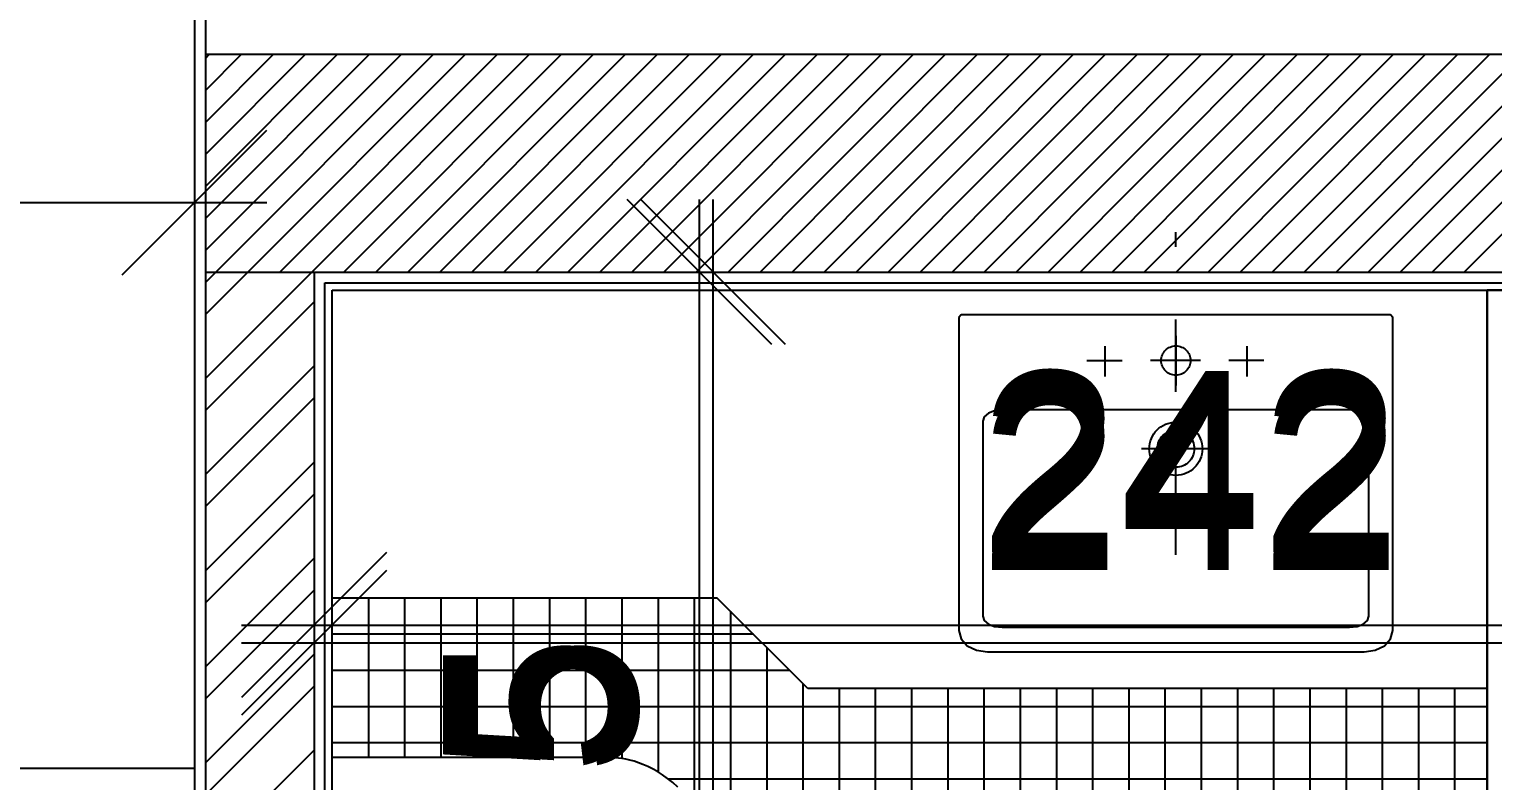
# Model space of a CAD drawing. Extents: x -1.8 to 45.6, y -22.6 to 61.5.
# Drawn here: x 38.725 to 40.746, y 17.598 to 18.635 of the extents above; entities that cross this region are included whole.
import ezdxf

# ---------------------------------------------------------------- set-up
doc = ezdxf.new("R2010")
doc.units = 0
doc.header["$MEASUREMENT"] = 0
doc.linetypes.add('CENTER', pattern=[2, 1.25, -0.25, 0.25, -0.25])
doc.linetypes.add('DASHDOTX2', pattern=[50.8, 25.4, -12.7, 0, -12.7])
doc.layers.get('0').update_dxf_attribs({"linetype": 'CONTINUOUS'})
for name, color, linetype in [('A-AXIS-SANITARY', 10, 'DASHDOTX2'), ('A-closet', 252, 'CONTINUOUS'), ('a-dim', 3, 'CONTINUOUS'), ('A-FLOR-PFIX', 61, 'CONTINUOUS'), ('A-HATCH-CONC', 8, 'CONTINUOUS'), ('A-HATCH-WALL', 8, 'CONTINUOUS'), ('A-PLASTER', 8, 'CONTINUOUS'), ('A-PROJ-TIL-BATH', 8, 'CONTINUOUS'), ('a-revetement', 1, 'CONTINUOUS'), ('A-SANIT', 95, 'CONTINUOUS'), ('A-SECT-TILE', 12, 'CONTINUOUS'), ('A-WALL', 4, 'CONTINUOUS'), ('S-2ND-3RD-4-5-6TH$0$A-STR 2-3-4-5-6', 2, 'CONTINUOUS')]:
    doc.layers.add(name, color=color, linetype=linetype)
doc.styles.add('A100-STEXT', font='arial.ttf', dxfattribs={"height": 0.25})

# ---------------------------------------------------------------- blocks, each defined once
blk = doc.blocks.new('_OBLIQUE')
at = {"color": 0, "linetype": 'ByBlock'}
blk.add_line((-0.5, -0.5), (0.5, 0.5), dxfattribs=at)

msp = doc.modelspace()

# ---------------------------------------------------------------- linework, layer by layer
for p in [(39.5177, 17.63), (39.14337, 17.27), (39.5177, 17.63), (39.14337, 17.27)]:
    msp.add_line(p, (39.14337, 17.63))
msp.add_lwpolyline([(39.62089, 17.58892), (39.61375, 17.59531), (39.60664, 17.601), (39.59959, 17.60604), (39.59263, 17.61047), (39.58579, 17.61432), (39.5791, 17.61763), (39.57258, 17.62045), (39.56628, 17.62281), (39.56021, 17.62476), (39.55441, 17.62633), (39.54891, 17.62756), (39.54374, 17.62849), (39.53892, 17.62917), (39.53449, 17.62963), (39.53048, 17.62991), (39.52691, 17.63005), (39.52382, 17.63009), (39.52124, 17.63006), (39.51919, 17.63002), (39.5177, 17.63)])
msp.add_lwpolyline([(39.62089, 17.58892), (39.61375, 17.59531), (39.60664, 17.601), (39.59959, 17.60604), (39.59263, 17.61047), (39.58579, 17.61432), (39.5791, 17.61763), (39.57258, 17.62045), (39.56628, 17.62281), (39.56021, 17.62476), (39.55441, 17.62633), (39.54891, 17.62756), (39.54374, 17.62849), (39.53892, 17.62917), (39.53449, 17.62963), (39.53048, 17.62991), (39.52691, 17.63005), (39.52382, 17.63009), (39.52124, 17.63006), (39.51919, 17.63002), (39.5177, 17.63)])
at = {"layer": 'A-AXIS-SANITARY', "linetype": 'CENTER', "ltscale": 0.1}
msp.add_line((40.30837, 17.90962), (40.30837, 18.35493), dxfattribs=at)
msp.add_line((40.30837, 17.90962), (40.30837, 18.35493), dxfattribs=at)
msp.add_lwpolyline([(40.35817, 18.05605), (40.2608, 18.05605)], dxfattribs=at)
msp.add_lwpolyline([(40.35817, 18.05605), (40.2608, 18.05605)], dxfattribs=at)
at = {"layer": 'A-closet'}
msp.add_line((37.57337, 17.615), (38.95337, 17.615), dxfattribs=at)
msp.add_line((37.57337, 17.615), (38.95337, 17.615), dxfattribs=at)
at = {"layer": 'a-dim', "color": 15}
for p, q in [((33.85837, 18.39589), (39.05337, 18.39589)), ((39.65066, 16.325), (39.65066, 18.4)), ((39.66951, 16.325), (39.66951, 18.4)), ((38.95337, 18.315), (38.95337, 18.29589)), ((39.41837, 18.3), (39.76951, 18.3)), ((39.41837, 18.3), (39.75066, 18.3)), ((39.11837, 18), (39.11837, 17.71267)), ((39.11837, 18), (39.11837, 17.68818)), ((39.01837, 17.81267), (41.63837, 17.81267)), ((39.01837, 17.78818), (41.63837, 17.78818))]:
    msp.add_line(p, q, dxfattribs=at)
at = {"layer": 'A-FLOR-PFIX'}
for p, q in [((39.14337, 17.85), (39.14337, 18.275)), ((39.14337, 18.275), (40.73837, 18.275)), ((39.14337, 17.85), (39.14337, 18.275)), ((39.14337, 18.275), (40.73837, 18.275)), ((40.73837, 18.275), (40.73837, 17.725)), ((40.73837, 18.275), (40.73837, 17.725)), ((39.67519, 17.85), (39.14337, 17.85)), ((39.67519, 17.85), (39.14337, 17.85)), ((39.80019, 17.725), (39.67519, 17.85)), ((39.80019, 17.725), (39.67519, 17.85)), ((40.73837, 17.725), (39.80019, 17.725)), ((40.73837, 17.725), (39.80019, 17.725))]:
    msp.add_line(p, q, dxfattribs=at)
for points in [[(40.00863, 18.23732), (40.00863, 18.23608), (40.00863, 18.23247), (40.00863, 18.21875), (40.00863, 18.19743), (40.00863, 18.16977), (40.00863, 18.13706), (40.00863, 18.10054), (40.00863, 18.02117), (40.00863, 17.9418), (40.00863, 17.90528), (40.00863, 17.87257), (40.00863, 17.84491), (40.00863, 17.82359), (40.00863, 17.80987), (40.00863, 17.80626), (40.00863, 17.80502), (40.01175, 17.79359), (40.02027, 17.78426), (40.03291, 17.77796), (40.04839, 17.77565), (40.04988, 17.77565), (40.05423, 17.77565), (40.06124, 17.77565), (40.07073, 17.77565), (40.09637, 17.77565), (40.12963, 17.77565), (40.16898, 17.77565), (40.2129, 17.77565), (40.30836, 17.77565), (40.40382, 17.77565), (40.44775, 17.77565), (40.4871, 17.77565), (40.52036, 17.77565), (40.546, 17.77565), (40.55549, 17.77565), (40.5625, 17.77565), (40.56685, 17.77565), (40.56834, 17.77565), (40.58382, 17.77796), (40.59646, 17.78426), (40.60498, 17.79359), (40.6081, 17.80502), (40.6081, 17.80626), (40.6081, 17.80987), (40.6081, 17.82359), (40.6081, 17.84491), (40.6081, 17.87257), (40.6081, 17.90528), (40.6081, 17.9418), (40.6081, 18.02117), (40.6081, 18.10054), (40.6081, 18.13706), (40.6081, 18.16977), (40.6081, 18.19743), (40.6081, 18.21875), (40.6081, 18.23247), (40.6081, 18.23608), (40.6081, 18.23732), (40.60457, 18.24085), (40.60287, 18.24085), (40.59792, 18.24085), (40.58993, 18.24085), (40.57912, 18.24085), (40.5657, 18.24085), (40.5499, 18.24085), (40.51201, 18.24085), (40.46717, 18.24085), (40.41713, 18.24085), (40.30836, 18.24085), (40.1996, 18.24085), (40.14956, 18.24085), (40.10472, 18.24085), (40.06683, 18.24085), (40.05102, 18.24085), (40.03761, 18.24085), (40.0268, 18.24085), (40.01881, 18.24085), (40.01385, 18.24085), (40.01215, 18.24085), (40.00863, 18.23732)], [(40.00863, 18.23732), (40.00863, 18.23608), (40.00863, 18.23247), (40.00863, 18.21875), (40.00863, 18.19743), (40.00863, 18.16977), (40.00863, 18.13706), (40.00863, 18.10054), (40.00863, 18.02117), (40.00863, 17.9418), (40.00863, 17.90528), (40.00863, 17.87257), (40.00863, 17.84491), (40.00863, 17.82359), (40.00863, 17.80987), (40.00863, 17.80626), (40.00863, 17.80502), (40.01175, 17.79359), (40.02027, 17.78426), (40.03291, 17.77796), (40.04839, 17.77565), (40.04988, 17.77565), (40.05423, 17.77565), (40.06124, 17.77565), (40.07073, 17.77565), (40.09637, 17.77565), (40.12963, 17.77565), (40.16898, 17.77565), (40.2129, 17.77565), (40.30836, 17.77565), (40.40382, 17.77565), (40.44775, 17.77565), (40.4871, 17.77565), (40.52036, 17.77565), (40.546, 17.77565), (40.55549, 17.77565), (40.5625, 17.77565), (40.56685, 17.77565), (40.56834, 17.77565), (40.58382, 17.77796), (40.59646, 17.78426), (40.60498, 17.79359), (40.6081, 17.80502), (40.6081, 17.80626), (40.6081, 17.80987), (40.6081, 17.82359), (40.6081, 17.84491), (40.6081, 17.87257), (40.6081, 17.90528), (40.6081, 17.9418), (40.6081, 18.02117), (40.6081, 18.10054), (40.6081, 18.13706), (40.6081, 18.16977), (40.6081, 18.19743), (40.6081, 18.21875), (40.6081, 18.23247), (40.6081, 18.23608), (40.6081, 18.23732), (40.60457, 18.24085), (40.60287, 18.24085), (40.59792, 18.24085), (40.58993, 18.24085), (40.57912, 18.24085), (40.5657, 18.24085), (40.5499, 18.24085), (40.51201, 18.24085), (40.46717, 18.24085), (40.41713, 18.24085), (40.30836, 18.24085), (40.1996, 18.24085), (40.14956, 18.24085), (40.10472, 18.24085), (40.06683, 18.24085), (40.05102, 18.24085), (40.03761, 18.24085), (40.0268, 18.24085), (40.01881, 18.24085), (40.01385, 18.24085), (40.01215, 18.24085), (40.00863, 18.23732)], [(40.30837, 18.21195), (40.30837, 18.14316)], [(40.30837, 18.21195), (40.30837, 18.14316)], [(40.21041, 18.19765), (40.21041, 18.15587)], [(40.21041, 18.19765), (40.21041, 18.15587)], [(40.28814, 18.17782), (40.28825, 18.17989), (40.28855, 18.1819), (40.28905, 18.18384), (40.28973, 18.18569), (40.29058, 18.18746), (40.2916, 18.18913), (40.29276, 18.19069), (40.29407, 18.19212), (40.2955, 18.19343), (40.29706, 18.19459), (40.29873, 18.1956), (40.3005, 18.19645), (40.30235, 18.19713), (40.30429, 18.19763), (40.3063, 18.19794), (40.30837, 18.19804), (40.31044, 18.19794), (40.31244, 18.19763), (40.31438, 18.19713), (40.31624, 18.19645), (40.31801, 18.1956), (40.31968, 18.19459), (40.32124, 18.19343), (40.32268, 18.19212), (40.32398, 18.19069), (40.32515, 18.18913), (40.32616, 18.18746), (40.32702, 18.18569), (40.3277, 18.18384), (40.3282, 18.1819), (40.3285, 18.17989), (40.32861, 18.17782), (40.3285, 18.17575), (40.3282, 18.17374), (40.3277, 18.1718), (40.32702, 18.16994), (40.32616, 18.16817), (40.32515, 18.1665), (40.32398, 18.16495), (40.32268, 18.16351), (40.32124, 18.1622), (40.31968, 18.16104), (40.31801, 18.16003), (40.31624, 18.15918), (40.31438, 18.15849), (40.31244, 18.158), (40.31044, 18.15769), (40.30837, 18.15759), (40.3063, 18.15769), (40.30429, 18.158), (40.30235, 18.15849), (40.3005, 18.15918), (40.29873, 18.16003), (40.29706, 18.16104), (40.2955, 18.1622), (40.29407, 18.16351), (40.29276, 18.16495), (40.2916, 18.1665), (40.29058, 18.16817), (40.28973, 18.16994), (40.28905, 18.1718), (40.28855, 18.17374), (40.28825, 18.17575), (40.28814, 18.17782), (40.28814, 18.17782)], [(40.28814, 18.17782), (40.28825, 18.17989), (40.28855, 18.1819), (40.28905, 18.18384), (40.28973, 18.18569), (40.29058, 18.18746), (40.2916, 18.18913), (40.29276, 18.19069), (40.29407, 18.19212), (40.2955, 18.19343), (40.29706, 18.19459), (40.29873, 18.1956), (40.3005, 18.19645), (40.30235, 18.19713), (40.30429, 18.19763), (40.3063, 18.19794), (40.30837, 18.19804), (40.31044, 18.19794), (40.31244, 18.19763), (40.31438, 18.19713), (40.31624, 18.19645), (40.31801, 18.1956), (40.31968, 18.19459), (40.32124, 18.19343), (40.32268, 18.19212), (40.32398, 18.19069), (40.32515, 18.18913), (40.32616, 18.18746), (40.32702, 18.18569), (40.3277, 18.18384), (40.3282, 18.1819), (40.3285, 18.17989), (40.32861, 18.17782), (40.3285, 18.17575), (40.3282, 18.17374), (40.3277, 18.1718), (40.32702, 18.16994), (40.32616, 18.16817), (40.32515, 18.1665), (40.32398, 18.16495), (40.32268, 18.16351), (40.32124, 18.1622), (40.31968, 18.16104), (40.31801, 18.16003), (40.31624, 18.15918), (40.31438, 18.15849), (40.31244, 18.158), (40.31044, 18.15769), (40.30837, 18.15759), (40.3063, 18.15769), (40.30429, 18.158), (40.30235, 18.15849), (40.3005, 18.15918), (40.29873, 18.16003), (40.29706, 18.16104), (40.2955, 18.1622), (40.29407, 18.16351), (40.29276, 18.16495), (40.2916, 18.1665), (40.29058, 18.16817), (40.28973, 18.16994), (40.28905, 18.1718), (40.28855, 18.17374), (40.28825, 18.17575), (40.28814, 18.17782), (40.28814, 18.17782)], [(40.40632, 18.19765), (40.40632, 18.15587)], [(40.40632, 18.19765), (40.40632, 18.15587)], [(40.18566, 18.17782), (40.2341, 18.17782)], [(40.18566, 18.17782), (40.2341, 18.17782)], [(40.34229, 18.17782), (40.2735, 18.17782)], [(40.34229, 18.17782), (40.2735, 18.17782)], [(40.43001, 18.17782), (40.38157, 18.17782)], [(40.43001, 18.17782), (40.38157, 18.17782)], [(40.04173, 17.82506), (40.04382, 17.81908), (40.04954, 17.81419), (40.05802, 17.81089), (40.06839, 17.80969), (40.06977, 17.80969), (40.07378, 17.80969), (40.08026, 17.80969), (40.08902, 17.80969), (40.09988, 17.80969), (40.11269, 17.80969), (40.14338, 17.80969), (40.17971, 17.80969), (40.22025, 17.80969), (40.30836, 17.80969), (40.39647, 17.80969), (40.43701, 17.80969), (40.47334, 17.80969), (40.50403, 17.80969), (40.51684, 17.80969), (40.5277, 17.80969), (40.53646, 17.80969), (40.54294, 17.80969), (40.54695, 17.80969), (40.54833, 17.80969), (40.55871, 17.81089), (40.56719, 17.81419), (40.5729, 17.81908), (40.575, 17.82506), (40.575, 17.82809), (40.575, 17.83663), (40.575, 17.84991), (40.575, 17.86714), (40.575, 17.88752), (40.575, 17.91027), (40.575, 17.95971), (40.575, 18.00915), (40.575, 18.0319), (40.575, 18.05228), (40.575, 18.0695), (40.575, 18.08278), (40.575, 18.09133), (40.575, 18.09435), (40.5729, 18.10034), (40.56719, 18.10523), (40.55871, 18.10852), (40.54833, 18.10973), (40.54695, 18.10973), (40.54294, 18.10973), (40.53646, 18.10973), (40.5277, 18.10973), (40.51684, 18.10973), (40.50403, 18.10973), (40.47334, 18.10973), (40.43701, 18.10973), (40.39647, 18.10973), (40.30836, 18.10973), (40.22025, 18.10973), (40.17971, 18.10973), (40.14338, 18.10973), (40.11269, 18.10973), (40.09988, 18.10973), (40.08902, 18.10973), (40.08026, 18.10973), (40.07378, 18.10973), (40.06977, 18.10973), (40.06839, 18.10973), (40.05802, 18.10852), (40.04954, 18.10523), (40.04382, 18.10034), (40.04173, 18.09435), (40.04173, 18.09133), (40.04173, 18.08278), (40.04173, 18.0695), (40.04173, 18.05228), (40.04173, 18.0319), (40.04173, 18.00915), (40.04173, 17.95971), (40.04173, 17.91027), (40.04173, 17.88752), (40.04173, 17.86714), (40.04173, 17.84991), (40.04173, 17.83663), (40.04173, 17.82809), (40.04173, 17.82506), (40.04173, 17.82506)], [(40.04173, 17.82506), (40.04382, 17.81908), (40.04954, 17.81419), (40.05802, 17.81089), (40.06839, 17.80969), (40.06977, 17.80969), (40.07378, 17.80969), (40.08026, 17.80969), (40.08902, 17.80969), (40.09988, 17.80969), (40.11269, 17.80969), (40.14338, 17.80969), (40.17971, 17.80969), (40.22025, 17.80969), (40.30836, 17.80969), (40.39647, 17.80969), (40.43701, 17.80969), (40.47334, 17.80969), (40.50403, 17.80969), (40.51684, 17.80969), (40.5277, 17.80969), (40.53646, 17.80969), (40.54294, 17.80969), (40.54695, 17.80969), (40.54833, 17.80969), (40.55871, 17.81089), (40.56719, 17.81419), (40.5729, 17.81908), (40.575, 17.82506), (40.575, 17.82809), (40.575, 17.83663), (40.575, 17.84991), (40.575, 17.86714), (40.575, 17.88752), (40.575, 17.91027), (40.575, 17.95971), (40.575, 18.00915), (40.575, 18.0319), (40.575, 18.05228), (40.575, 18.0695), (40.575, 18.08278), (40.575, 18.09133), (40.575, 18.09435), (40.5729, 18.10034), (40.56719, 18.10523), (40.55871, 18.10852), (40.54833, 18.10973), (40.54695, 18.10973), (40.54294, 18.10973), (40.53646, 18.10973), (40.5277, 18.10973), (40.51684, 18.10973), (40.50403, 18.10973), (40.47334, 18.10973), (40.43701, 18.10973), (40.39647, 18.10973), (40.30836, 18.10973), (40.22025, 18.10973), (40.17971, 18.10973), (40.14338, 18.10973), (40.11269, 18.10973), (40.09988, 18.10973), (40.08902, 18.10973), (40.08026, 18.10973), (40.07378, 18.10973), (40.06977, 18.10973), (40.06839, 18.10973), (40.05802, 18.10852), (40.04954, 18.10523), (40.04382, 18.10034), (40.04173, 18.09435), (40.04173, 18.09133), (40.04173, 18.08278), (40.04173, 18.0695), (40.04173, 18.05228), (40.04173, 18.0319), (40.04173, 18.00915), (40.04173, 17.95971), (40.04173, 17.91027), (40.04173, 17.88752), (40.04173, 17.86714), (40.04173, 17.84991), (40.04173, 17.83663), (40.04173, 17.82809), (40.04173, 17.82506), (40.04173, 17.82506)], [(40.27169, 18.05605), (40.27188, 18.0598), (40.27243, 18.06345), (40.27334, 18.06696), (40.27457, 18.07033), (40.27611, 18.07354), (40.27795, 18.07656), (40.28006, 18.07939), (40.28243, 18.08199), (40.28503, 18.08435), (40.28786, 18.08646), (40.29088, 18.0883), (40.29409, 18.08984), (40.29746, 18.09107), (40.30097, 18.09198), (40.30461, 18.09253), (40.30836, 18.09272), (40.31211, 18.09253), (40.31575, 18.09198), (40.31927, 18.09107), (40.32264, 18.08984), (40.32584, 18.0883), (40.32887, 18.08646), (40.33169, 18.08435), (40.3343, 18.08199), (40.33666, 18.07939), (40.33878, 18.07656), (40.34061, 18.07354), (40.34216, 18.07033), (40.34339, 18.06696), (40.3443, 18.06345), (40.34485, 18.0598), (40.34504, 18.05605), (40.34485, 18.0523), (40.3443, 18.04866), (40.34339, 18.04514), (40.34216, 18.04177), (40.34061, 18.03857), (40.33878, 18.03554), (40.33666, 18.03272), (40.3343, 18.03012), (40.33169, 18.02775), (40.32887, 18.02564), (40.32584, 18.0238), (40.32264, 18.02226), (40.31927, 18.02103), (40.31575, 18.02012), (40.31211, 18.01957), (40.30836, 18.01938), (40.30461, 18.01957), (40.30097, 18.02012), (40.29746, 18.02103), (40.29409, 18.02226), (40.29088, 18.0238), (40.28786, 18.02564), (40.28503, 18.02775), (40.28243, 18.03012), (40.28006, 18.03272), (40.27795, 18.03554), (40.27611, 18.03857), (40.27457, 18.04177), (40.27334, 18.04514), (40.27243, 18.04866), (40.27188, 18.0523), (40.27169, 18.05605), (40.27169, 18.05605)], [(40.27169, 18.05605), (40.27188, 18.0598), (40.27243, 18.06345), (40.27334, 18.06696), (40.27457, 18.07033), (40.27611, 18.07354), (40.27795, 18.07656), (40.28006, 18.07939), (40.28243, 18.08199), (40.28503, 18.08435), (40.28786, 18.08646), (40.29088, 18.0883), (40.29409, 18.08984), (40.29746, 18.09107), (40.30097, 18.09198), (40.30461, 18.09253), (40.30836, 18.09272), (40.31211, 18.09253), (40.31575, 18.09198), (40.31927, 18.09107), (40.32264, 18.08984), (40.32584, 18.0883), (40.32887, 18.08646), (40.33169, 18.08435), (40.3343, 18.08199), (40.33666, 18.07939), (40.33878, 18.07656), (40.34061, 18.07354), (40.34216, 18.07033), (40.34339, 18.06696), (40.3443, 18.06345), (40.34485, 18.0598), (40.34504, 18.05605), (40.34485, 18.0523), (40.3443, 18.04866), (40.34339, 18.04514), (40.34216, 18.04177), (40.34061, 18.03857), (40.33878, 18.03554), (40.33666, 18.03272), (40.3343, 18.03012), (40.33169, 18.02775), (40.32887, 18.02564), (40.32584, 18.0238), (40.32264, 18.02226), (40.31927, 18.02103), (40.31575, 18.02012), (40.31211, 18.01957), (40.30836, 18.01938), (40.30461, 18.01957), (40.30097, 18.02012), (40.29746, 18.02103), (40.29409, 18.02226), (40.29088, 18.0238), (40.28786, 18.02564), (40.28503, 18.02775), (40.28243, 18.03012), (40.28006, 18.03272), (40.27795, 18.03554), (40.27611, 18.03857), (40.27457, 18.04177), (40.27334, 18.04514), (40.27243, 18.04866), (40.27188, 18.0523), (40.27169, 18.05605), (40.27169, 18.05605)], [(40.28278, 18.05605), (40.28291, 18.05867), (40.2833, 18.06121), (40.28393, 18.06366), (40.28479, 18.06601), (40.28587, 18.06825), (40.28715, 18.07036), (40.28863, 18.07233), (40.29028, 18.07414), (40.2921, 18.07579), (40.29407, 18.07726), (40.29618, 18.07854), (40.29841, 18.07962), (40.30076, 18.08048), (40.30321, 18.08111), (40.30575, 18.0815), (40.30837, 18.08163), (40.31098, 18.0815), (40.31352, 18.08111), (40.31597, 18.08048), (40.31832, 18.07962), (40.32056, 18.07854), (40.32267, 18.07726), (40.32464, 18.07579), (40.32646, 18.07414), (40.32811, 18.07233), (40.32958, 18.07036), (40.33087, 18.06825), (40.33195, 18.06601), (40.33281, 18.06366), (40.33344, 18.06121), (40.33383, 18.05867), (40.33396, 18.05605), (40.33383, 18.05344), (40.33344, 18.05089), (40.33281, 18.04844), (40.33195, 18.04609), (40.33087, 18.04385), (40.32958, 18.04174), (40.32811, 18.03978), (40.32646, 18.03796), (40.32464, 18.03631), (40.32267, 18.03484), (40.32056, 18.03355), (40.31832, 18.03248), (40.31597, 18.03162), (40.31352, 18.03099), (40.31098, 18.0306), (40.30837, 18.03047), (40.30575, 18.0306), (40.30321, 18.03099), (40.30076, 18.03162), (40.29841, 18.03248), (40.29618, 18.03355), (40.29407, 18.03484), (40.2921, 18.03631), (40.29028, 18.03796), (40.28863, 18.03978), (40.28715, 18.04174), (40.28587, 18.04385), (40.28479, 18.04609), (40.28393, 18.04844), (40.2833, 18.05089), (40.28291, 18.05344), (40.28278, 18.05605), (40.28278, 18.05605)], [(40.28278, 18.05605), (40.28291, 18.05867), (40.2833, 18.06121), (40.28393, 18.06366), (40.28479, 18.06601), (40.28587, 18.06825), (40.28715, 18.07036), (40.28863, 18.07233), (40.29028, 18.07414), (40.2921, 18.07579), (40.29407, 18.07726), (40.29618, 18.07854), (40.29841, 18.07962), (40.30076, 18.08048), (40.30321, 18.08111), (40.30575, 18.0815), (40.30837, 18.08163), (40.31098, 18.0815), (40.31352, 18.08111), (40.31597, 18.08048), (40.31832, 18.07962), (40.32056, 18.07854), (40.32267, 18.07726), (40.32464, 18.07579), (40.32646, 18.07414), (40.32811, 18.07233), (40.32958, 18.07036), (40.33087, 18.06825), (40.33195, 18.06601), (40.33281, 18.06366), (40.33344, 18.06121), (40.33383, 18.05867), (40.33396, 18.05605), (40.33383, 18.05344), (40.33344, 18.05089), (40.33281, 18.04844), (40.33195, 18.04609), (40.33087, 18.04385), (40.32958, 18.04174), (40.32811, 18.03978), (40.32646, 18.03796), (40.32464, 18.03631), (40.32267, 18.03484), (40.32056, 18.03355), (40.31832, 18.03248), (40.31597, 18.03162), (40.31352, 18.03099), (40.31098, 18.0306), (40.30837, 18.03047), (40.30575, 18.0306), (40.30321, 18.03099), (40.30076, 18.03162), (40.29841, 18.03248), (40.29618, 18.03355), (40.29407, 18.03484), (40.2921, 18.03631), (40.29028, 18.03796), (40.28863, 18.03978), (40.28715, 18.04174), (40.28587, 18.04385), (40.28479, 18.04609), (40.28393, 18.04844), (40.2833, 18.05089), (40.28291, 18.05344), (40.28278, 18.05605), (40.28278, 18.05605)]]:
    msp.add_lwpolyline(points, dxfattribs=at)
at = {"layer": 'A-HATCH-CONC'}
for p, q in [((38.96837, 18.59485), (38.97351, 18.6)), ((38.96837, 18.55066), (39.01771, 18.6)), ((38.96837, 18.50647), (39.0619, 18.6)), ((38.96837, 18.46227), (39.1061, 18.6)), ((38.96837, 18.41808), (39.15029, 18.6)), ((38.96837, 18.37388), (39.19449, 18.6)), ((38.96837, 18.32969), (39.23868, 18.6)), ((38.96837, 18.59485), (38.97351, 18.6)), ((38.96837, 18.55066), (39.01771, 18.6)), ((38.96837, 18.50647), (39.0619, 18.6)), ((38.96837, 18.46227), (39.1061, 18.6)), ((38.96837, 18.41808), (39.15029, 18.6)), ((38.96837, 18.37388), (39.19449, 18.6)), ((38.96837, 18.32969), (39.23868, 18.6)), ((38.98287, 18.3), (39.28287, 18.6)), ((38.98287, 18.3), (39.28287, 18.6)), ((39.02707, 18.3), (39.32707, 18.6)), ((39.02707, 18.3), (39.32707, 18.6)), ((39.07126, 18.3), (39.37126, 18.6)), ((39.07126, 18.3), (39.37126, 18.6)), ((39.11546, 18.3), (39.41546, 18.6)), ((39.11546, 18.3), (39.41546, 18.6)), ((39.15965, 18.3), (39.45965, 18.6)), ((39.15965, 18.3), (39.45965, 18.6)), ((39.20384, 18.3), (39.50384, 18.6)), ((39.20384, 18.3), (39.50384, 18.6)), ((39.24804, 18.3), (39.54804, 18.6)), ((39.24804, 18.3), (39.54804, 18.6)), ((39.29223, 18.3), (39.59223, 18.6)), ((39.29223, 18.3), (39.59223, 18.6)), ((39.33643, 18.3), (39.63643, 18.6)), ((39.33643, 18.3), (39.63643, 18.6)), ((39.38062, 18.3), (39.68062, 18.6)), ((39.38062, 18.3), (39.68062, 18.6)), ((39.42482, 18.3), (39.72482, 18.6)), ((39.42482, 18.3), (39.72482, 18.6)), ((39.46901, 18.3), (39.76901, 18.6)), ((39.46901, 18.3), (39.76901, 18.6)), ((39.5132, 18.3), (39.8132, 18.6)), ((39.5132, 18.3), (39.8132, 18.6)), ((39.5574, 18.3), (39.8574, 18.6)), ((39.5574, 18.3), (39.8574, 18.6)), ((39.60159, 18.3), (39.90159, 18.6)), ((39.60159, 18.3), (39.90159, 18.6)), ((39.64579, 18.3), (39.94579, 18.6)), ((39.64579, 18.3), (39.94579, 18.6)), ((39.68998, 18.3), (39.98998, 18.6)), ((39.68998, 18.3), (39.98998, 18.6)), ((39.73417, 18.3), (40.03417, 18.6)), ((39.73417, 18.3), (40.03417, 18.6)), ((39.77837, 18.3), (40.07837, 18.6)), ((39.77837, 18.3), (40.07837, 18.6)), ((39.82256, 18.3), (40.12256, 18.6)), ((39.82256, 18.3), (40.12256, 18.6)), ((39.86676, 18.3), (40.16676, 18.6)), ((39.86676, 18.3), (40.16676, 18.6)), ((39.91095, 18.3), (40.21095, 18.6)), ((39.91095, 18.3), (40.21095, 18.6)), ((39.95515, 18.3), (40.25515, 18.6)), ((39.95515, 18.3), (40.25515, 18.6)), ((39.99934, 18.3), (40.29934, 18.6)), ((39.99934, 18.3), (40.29934, 18.6)), ((40.04353, 18.3), (40.34353, 18.6)), ((40.04353, 18.3), (40.34353, 18.6)), ((40.08773, 18.3), (40.38773, 18.6)), ((40.08773, 18.3), (40.38773, 18.6)), ((40.13192, 18.3), (40.43192, 18.6)), ((40.13192, 18.3), (40.43192, 18.6)), ((40.17612, 18.3), (40.47612, 18.6)), ((40.17612, 18.3), (40.47612, 18.6)), ((40.22031, 18.3), (40.52031, 18.6)), ((40.22031, 18.3), (40.52031, 18.6)), ((40.2645, 18.3), (40.5645, 18.6)), ((40.2645, 18.3), (40.5645, 18.6)), ((40.3087, 18.3), (40.6087, 18.6)), ((40.3087, 18.3), (40.6087, 18.6)), ((40.35289, 18.3), (40.65289, 18.6)), ((40.35289, 18.3), (40.65289, 18.6)), ((40.39709, 18.3), (40.69709, 18.6)), ((40.39709, 18.3), (40.69709, 18.6)), ((40.44128, 18.3), (40.74128, 18.6)), ((40.44128, 18.3), (40.74128, 18.6)), ((40.48548, 18.3), (40.78548, 18.6)), ((40.48548, 18.3), (40.78548, 18.6)), ((40.52967, 18.3), (40.82967, 18.6)), ((40.52967, 18.3), (40.82967, 18.6)), ((40.57386, 18.3), (40.87386, 18.6)), ((40.57386, 18.3), (40.87386, 18.6)), ((40.61806, 18.3), (40.91806, 18.6)), ((40.61806, 18.3), (40.91806, 18.6)), ((40.66225, 18.3), (40.96225, 18.6)), ((40.66225, 18.3), (40.96225, 18.6)), ((40.70645, 18.3), (41.00645, 18.6)), ((40.70645, 18.3), (41.00645, 18.6))]:
    msp.add_line(p, q, dxfattribs=at)
at = {"layer": 'A-HATCH-WALL'}
for p, q in [((38.96837, 18.2855), (38.98287, 18.3)), ((38.96837, 18.15291), (39.11546, 18.3)), ((38.96837, 18.2413), (39.02707, 18.3)), ((38.96837, 18.2855), (38.98287, 18.3)), ((38.96837, 18.15291), (39.11546, 18.3)), ((38.96837, 18.2413), (39.02707, 18.3)), ((38.96837, 18.10872), (39.11837, 18.25872)), ((38.96837, 18.10872), (39.11837, 18.25872)), ((38.96837, 18.02033), (39.11837, 18.17033)), ((38.96837, 18.02033), (39.11837, 18.17033)), ((38.96837, 17.97614), (39.11837, 18.12614)), ((38.96837, 17.97614), (39.11837, 18.12614)), ((38.96837, 17.88775), (39.11837, 18.03775)), ((38.96837, 17.88775), (39.11837, 18.03775)), ((38.96837, 17.84355), (39.11837, 17.99355)), ((38.96837, 17.84355), (39.11837, 17.99355)), ((38.96837, 17.75516), (39.11837, 17.90516)), ((38.96837, 17.75516), (39.11837, 17.90516)), ((38.96837, 17.71097), (39.11837, 17.86097)), ((38.96837, 17.71097), (39.11837, 17.86097)), ((38.96837, 17.62258), (39.11837, 17.77258)), ((38.96837, 17.62258), (39.11837, 17.77258)), ((38.96837, 17.57839), (39.11837, 17.72839)), ((38.96837, 17.57839), (39.11837, 17.72839)), ((38.96837, 17.49), (39.11837, 17.64)), ((38.96837, 17.49), (39.11837, 17.64))]:
    msp.add_line(p, q, dxfattribs=at)
at = {"layer": 'A-PLASTER'}
msp.add_line((38.95337, 18.67), (38.95337, 17.065), dxfattribs=at)
at = {"layer": 'A-PROJ-TIL-BATH'}
for p, q in [((39.67519, 17.85), (39.14337, 17.85)), ((39.67519, 17.85), (39.14337, 17.85)), ((39.19337, 17.85), (39.19337, 17.63)), ((39.19337, 17.85), (39.19337, 17.63)), ((39.24337, 17.85), (39.24337, 17.63)), ((39.24337, 17.85), (39.24337, 17.63)), ((39.29337, 17.85), (39.29337, 17.63)), ((39.29337, 17.85), (39.29337, 17.63)), ((39.34337, 17.85), (39.34337, 17.63)), ((39.34337, 17.85), (39.34337, 17.63)), ((39.39337, 17.85), (39.39337, 17.63)), ((39.39337, 17.85), (39.39337, 17.63)), ((39.44337, 17.85), (39.44337, 17.63)), ((39.44337, 17.85), (39.44337, 17.63)), ((39.49337, 17.85), (39.49337, 17.63)), ((39.49337, 17.85), (39.49337, 17.63)), ((39.54337, 17.85), (39.54337, 17.62855)), ((39.54337, 17.85), (39.54337, 17.62855)), ((39.59337, 17.85), (39.59337, 17.61)), ((39.59337, 17.85), (39.59337, 17.61)), ((39.64337, 17.85), (39.64337, 17.56392)), ((39.64337, 17.85), (39.64337, 17.56392)), ((39.69337, 17.83182), (39.69337, 16.45)), ((39.69337, 17.83182), (39.69337, 16.45)), ((39.72519, 17.8), (39.14337, 17.8)), ((39.72519, 17.8), (39.14337, 17.8)), ((39.74337, 17.78182), (39.74337, 16.45)), ((39.74337, 17.78182), (39.74337, 16.45)), ((39.77519, 17.75), (39.14337, 17.75)), ((39.77519, 17.75), (39.14337, 17.75)), ((39.79337, 17.73182), (39.79337, 16.45)), ((39.79337, 17.73182), (39.79337, 16.45)), ((39.84337, 17.725), (39.84337, 16.45)), ((39.84337, 17.725), (39.84337, 16.45)), ((39.89337, 17.725), (39.89337, 16.45)), ((39.89337, 17.725), (39.89337, 16.45)), ((39.94337, 17.725), (39.94337, 16.45)), ((39.94337, 17.725), (39.94337, 16.45)), ((39.99337, 17.725), (39.99337, 16.45)), ((39.99337, 17.725), (39.99337, 16.45)), ((40.04337, 17.725), (40.04337, 16.45)), ((40.04337, 17.725), (40.04337, 16.45)), ((40.09337, 17.725), (40.09337, 16.45)), ((40.09337, 17.725), (40.09337, 16.45)), ((40.14337, 17.725), (40.14337, 16.45)), ((40.14337, 17.725), (40.14337, 16.45)), ((40.19337, 17.725), (40.19337, 16.45)), ((40.19337, 17.725), (40.19337, 16.45)), ((40.24337, 17.725), (40.24337, 16.45)), ((40.24337, 17.725), (40.24337, 16.45)), ((40.29337, 17.725), (40.29337, 16.45)), ((40.29337, 17.725), (40.29337, 16.45)), ((40.34337, 17.725), (40.34337, 16.45)), ((40.34337, 17.725), (40.34337, 16.45)), ((40.39337, 17.725), (40.39337, 16.45)), ((40.39337, 17.725), (40.39337, 16.45)), ((40.44337, 17.725), (40.44337, 16.45)), ((40.44337, 17.725), (40.44337, 16.45)), ((40.49337, 17.725), (40.49337, 16.45)), ((40.49337, 17.725), (40.49337, 16.45)), ((40.54337, 17.725), (40.54337, 16.45)), ((40.54337, 17.725), (40.54337, 16.45)), ((40.59337, 17.725), (40.59337, 16.45)), ((40.59337, 17.725), (40.59337, 16.45)), ((40.64337, 17.725), (40.64337, 16.45)), ((40.64337, 17.725), (40.64337, 16.45)), ((40.69337, 17.725), (40.69337, 16.45)), ((40.69337, 17.725), (40.69337, 16.45)), ((40.73837, 17.7), (39.14337, 17.7)), ((40.73837, 17.7), (39.14337, 17.7)), ((40.73837, 17.65), (39.14337, 17.65)), ((40.73837, 17.65), (39.14337, 17.65)), ((40.73837, 17.6), (39.60789, 17.6)), ((40.73837, 17.6), (39.60789, 17.6))]:
    msp.add_line(p, q, dxfattribs=at)
at = {"layer": 'a-revetement'}
msp.add_line((38.96837, 18.67), (38.96837, 18.6), dxfattribs=at)
msp.add_line((38.96837, 18.67), (38.96837, 18.6), dxfattribs=at)
at = {"layer": 'A-SANIT'}
msp.add_line((40.73837, 16.575), (40.73837, 18.275), dxfattribs=at)
msp.add_line((40.73837, 16.575), (40.73837, 18.275), dxfattribs=at)
msp.add_lwpolyline([(41.43837, 18.275), (40.73837, 18.275), (40.73837, 16.575), (41.43837, 16.575)], close=True, dxfattribs=at)
msp.add_lwpolyline([(41.43837, 18.275), (40.73837, 18.275), (40.73837, 16.575), (41.43837, 16.575)], close=True, dxfattribs=at)
at = {"layer": 'A-SECT-TILE'}
for p, q in [((39.13337, 16.44), (39.13337, 18.285)), ((39.13337, 18.285), (41.52337, 18.285)), ((39.13337, 16.44), (39.13337, 18.285)), ((39.13337, 18.285), (41.52337, 18.285)), ((39.14337, 16.45), (39.14337, 18.275)), ((39.14337, 18.275), (41.51337, 18.275)), ((39.14337, 16.45), (39.14337, 18.275)), ((39.14337, 18.275), (41.51337, 18.275))]:
    msp.add_line(p, q, dxfattribs=at)
at = {"layer": 'A-WALL'}
for p, q in [((38.96837, 18.3), (38.96837, 17.05)), ((38.96837, 18.3), (38.96837, 17.05)), ((39.11837, 18.3), (39.11837, 16.425)), ((39.11837, 18.3), (39.11837, 16.425))]:
    msp.add_line(p, q, dxfattribs=at)
at = {"layer": 'S-2ND-3RD-4-5-6TH$0$A-STR 2-3-4-5-6'}
msp.add_lwpolyline([(41.53837, 17.07), (41.83837, 17.07), (41.83837, 18.6), (38.96837, 18.6), (38.96837, 18.3), (41.53837, 18.3)], close=True, dxfattribs=at)

# ---------------------------------------------------------------- block references
at = {"layer": 'a-dim', "color": 15, "xscale": 0.2, "yscale": 0.2, "zscale": 0.2}
msp.add_blockref('_OBLIQUE', (38.95337, 18.39589), dxfattribs=at)
for p, rotation in [((39.65066, 18.3), 90), ((39.66951, 18.3), 90), ((39.11837, 17.81267), 180), ((39.11837, 17.78818), 180)]:
    msp.add_blockref('_OBLIQUE', p, dxfattribs=dict(at, rotation=rotation))

# ---------------------------------------------------------------- texts
at = {"layer": 'a-dim', "char_height": 0.25, "attachment_point": 5, "style": 'A100-STEXT'}
for insert in [(40.32837, 18.03818), (40.32837, 18.01369)]:
    msp.add_mtext('\\A1;242', dxfattribs=dict(at, insert=insert))
at = {"layer": 'a-dim', "char_height": 0.25, "attachment_point": 5, "rotation": 90, "style": 'A100-STEXT'}
for insert in [(39.42302, 17.3625), (39.44187, 17.3625)]:
    msp.add_mtext('\\A1;187.5', dxfattribs=dict(at, insert=insert))

doc.saveas('drawing.dxf')
